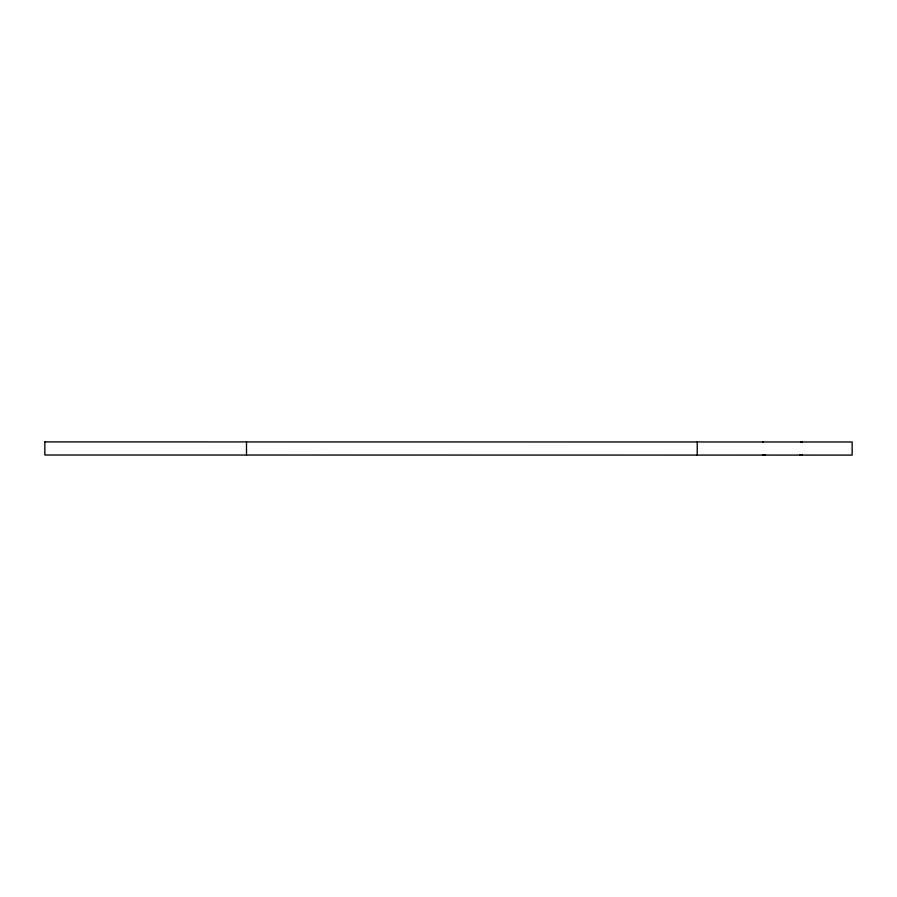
<?xml version="1.0" encoding="UTF-8"?>
<svg xmlns="http://www.w3.org/2000/svg" width="897" height="897" viewBox="0 0 897 897"><rect width="100%" height="100%" fill="white"/><g stroke="black" fill="none" stroke-linecap="round" stroke-linejoin="round"><path stroke-width="1.35" d="M246.496 455.037L246.496 441.929M697.227 455.093L697.238 441.963M762.719 455.093L765.376 455.093M799.754 455.093L802.411 455.093M801.077 455.093L801.739 455.093M44.85 441.907L44.85 455.014L852.15 455.093L852.15 441.986L44.85 441.907M763.403 441.986L762.719 441.986L763.403 441.986M802.411 441.986L801.077 441.986L802.411 441.986"/></g></svg>
